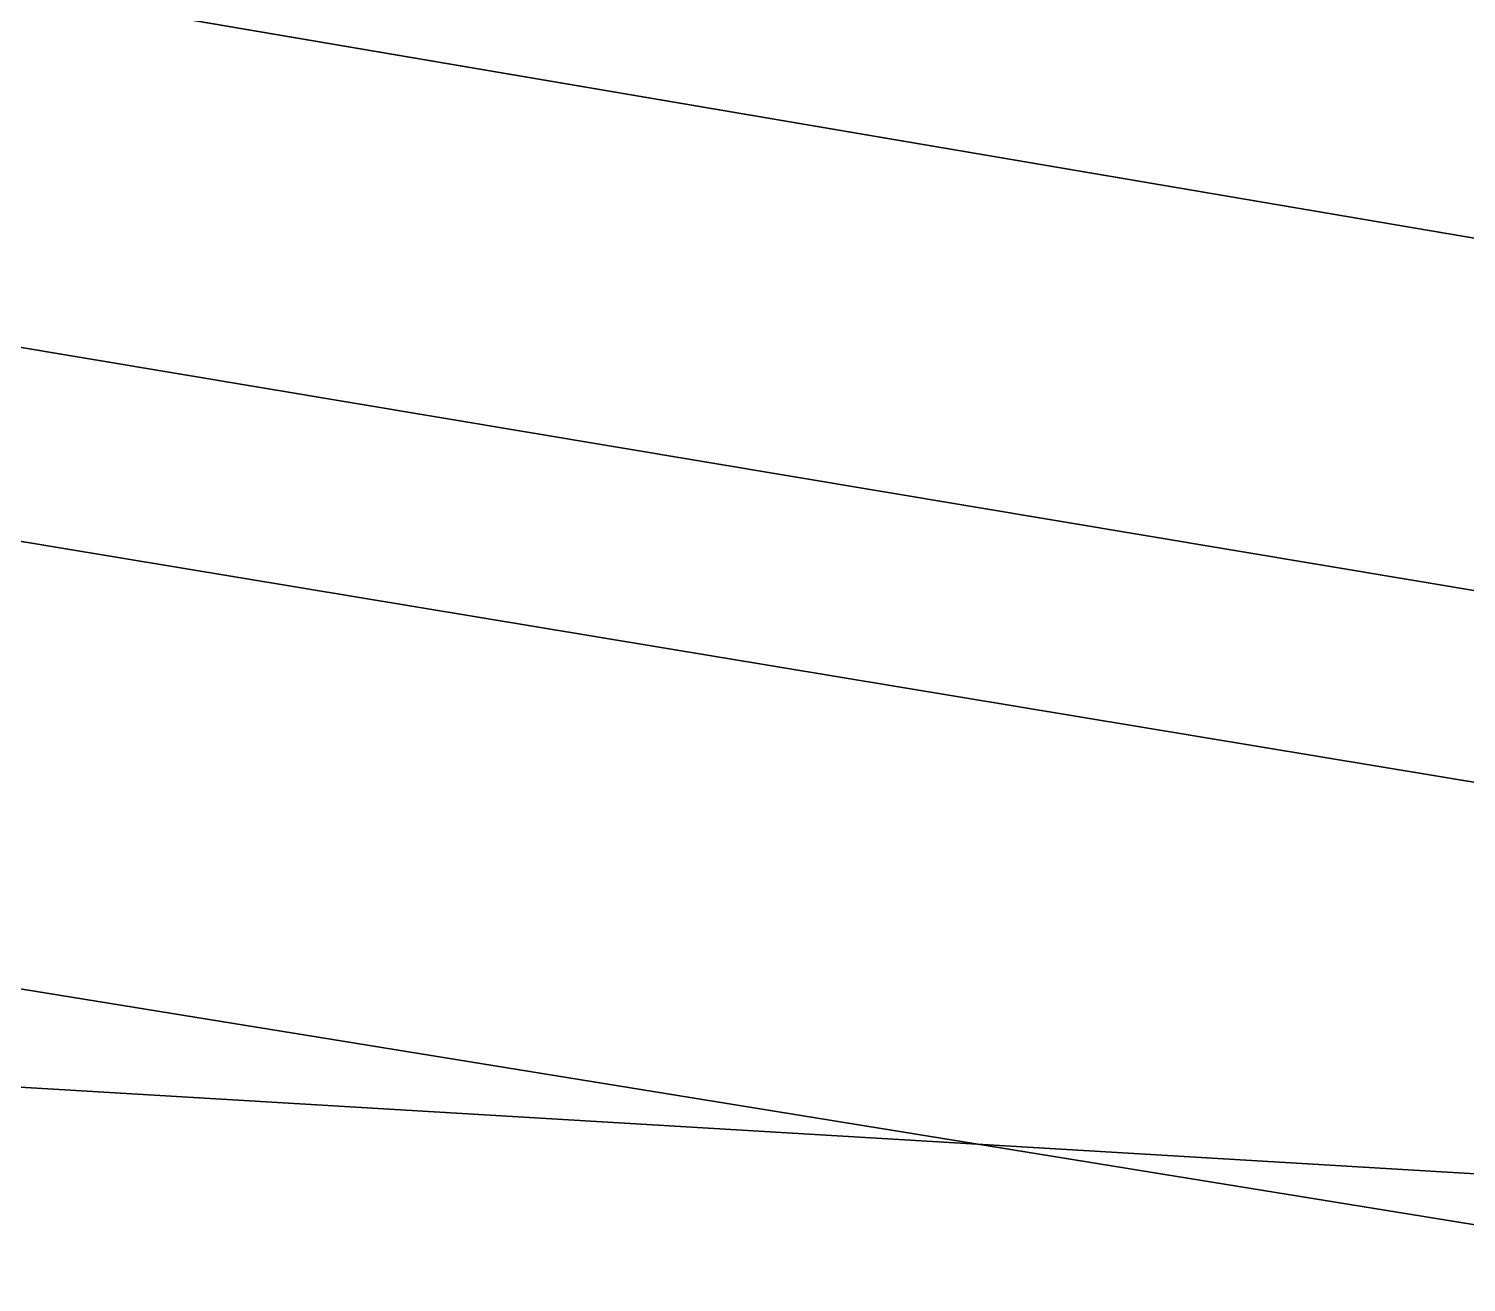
# Model space of a CAD drawing. Header units: metres. Extents: x 503497 to 504361, y 6966567 to 6966857.
# Drawn here: x 504133.3728 to 504133.457, y 6966712.8874 to 6966712.9609 of the extents above; entities that cross this region are included whole.
import ezdxf

# ---------------------------------------------------------------- set-up
doc = ezdxf.new("R2010")
doc.units = ezdxf.units.M

msp = doc.modelspace()

# ---------------------------------------------------------------- linework, layer by layer
at = {"layer": 'SHADOW_APPROVED_20260126T071100'}
for points in [[(504128.3574, 6966713.6393), (504140.8554, 6966711.6898), (504052.4303, 6966726.7356), (504039.9323, 6966728.6851), (504128.3574, 6966713.6393)], [(504140.8554, 6966711.6898), (504140.7719, 6966711.1544), (504052.3468, 6966726.2002), (504052.4303, 6966726.7356), (504140.8554, 6966711.6898)], [(504140.8554, 6966711.6898), (504140.8554, 6966711.6898), (504052.4303, 6966726.7356), (504052.4303, 6966726.7356), (504140.8554, 6966711.6898)]]:
    msp.add_lwpolyline(points, close=True, dxfattribs=at)
at = {"layer": 'SHADOW_APPROVED_20261112T063500'}
for points in [[(504128.3574, 6966713.6393), (504140.8554, 6966711.6898), (504042.5771, 6966727.644), (504030.0791, 6966729.5935), (504128.3574, 6966713.6393)], [(504140.8554, 6966711.6898), (504140.7719, 6966711.1544), (504042.4936, 6966727.1086), (504042.5771, 6966727.644), (504140.8554, 6966711.6898)], [(504140.8554, 6966711.6898), (504140.8554, 6966711.6898), (504042.5771, 6966727.644), (504042.5771, 6966727.644), (504140.8554, 6966711.6898)]]:
    msp.add_lwpolyline(points, close=True, dxfattribs=at)
at = {"layer": 'SHADOW_APPROVED_20261113T063500'}
for points in [[(504128.3574, 6966713.6393), (504140.8554, 6966711.6898), (504043.0453, 6966728.0595), (504030.5473, 6966730.009), (504128.3574, 6966713.6393)], [(504140.8554, 6966711.6898), (504140.7719, 6966711.1544), (504042.9618, 6966727.5241), (504043.0453, 6966728.0595), (504140.8554, 6966711.6898)], [(504140.8554, 6966711.6898), (504140.8554, 6966711.6898), (504043.0453, 6966728.0595), (504043.0453, 6966728.0595), (504140.8554, 6966711.6898)]]:
    msp.add_lwpolyline(points, close=True, dxfattribs=at)
at = {"layer": 'SHADOW_APPROVED_20261123T070300'}
for points in [[(504128.3574, 6966713.6393), (504140.8554, 6966711.6898), (504068.4585, 6966723.6963), (504055.9605, 6966725.6458), (504128.3574, 6966713.6393)], [(504140.8554, 6966711.6898), (504140.7719, 6966711.1544), (504068.375, 6966723.1609), (504068.4585, 6966723.6963), (504140.8554, 6966711.6898)], [(504140.8554, 6966711.6898), (504140.8554, 6966711.6898), (504068.4585, 6966723.6963), (504068.4585, 6966723.6963), (504140.8554, 6966711.6898)]]:
    msp.add_lwpolyline(points, close=True, dxfattribs=at)
at = {"layer": 'SHADOW_APPROVED_20261221T090000'}
for points in [[(504144.5661, 6966713.0647), (504153.1826, 6966711.7206), (504122.9279, 6966713.52), (504114.3114, 6966714.8641), (504144.5661, 6966713.0647)], [(504153.1826, 6966711.7206), (504152.9477, 6966710.2148), (504122.693, 6966712.0142), (504122.9279, 6966713.52), (504153.1826, 6966711.7206)]]:
    msp.add_lwpolyline(points, close=True, dxfattribs=at)
at = {"layer": 'SHADOW_COMPARATOR_RL48_20260126T071100'}
for points in [[(504128.3574, 6966713.6393), (504140.8554, 6966711.6898), (504085.7182, 6966721.0716), (504073.2202, 6966723.0211), (504128.3574, 6966713.6393)], [(504140.8554, 6966711.6898), (504140.7719, 6966711.1544), (504085.6347, 6966720.5362), (504085.7182, 6966721.0716), (504140.8554, 6966711.6898)], [(504140.8554, 6966711.6898), (504140.8554, 6966711.6898), (504085.7182, 6966721.0716), (504085.7182, 6966721.0716), (504140.8554, 6966711.6898)]]:
    msp.add_lwpolyline(points, close=True, dxfattribs=at)
at = {"layer": 'SHADOW_COMPARATOR_RL48_20261112T063500'}
for points in [[(504128.3574, 6966713.6393), (504140.8554, 6966711.6898), (504079.5742, 6966721.638), (504067.0762, 6966723.5875), (504128.3574, 6966713.6393)], [(504140.8554, 6966711.6898), (504140.7719, 6966711.1544), (504079.4907, 6966721.1026), (504079.5742, 6966721.638), (504140.8554, 6966711.6898)], [(504140.8554, 6966711.6898), (504140.8554, 6966711.6898), (504079.5742, 6966721.638), (504079.5742, 6966721.638), (504140.8554, 6966711.6898)]]:
    msp.add_lwpolyline(points, close=True, dxfattribs=at)
at = {"layer": 'SHADOW_COMPARATOR_RL48_20261113T063500'}
for points in [[(504128.3574, 6966713.6393), (504140.8554, 6966711.6898), (504079.8662, 6966721.8971), (504067.3682, 6966723.8466), (504128.3574, 6966713.6393)], [(504140.8554, 6966711.6898), (504140.7719, 6966711.1544), (504079.7827, 6966721.3617), (504079.8662, 6966721.8971), (504140.8554, 6966711.6898)], [(504140.8554, 6966711.6898), (504140.8554, 6966711.6898), (504079.8662, 6966721.8971), (504079.8662, 6966721.8971), (504140.8554, 6966711.6898)]]:
    msp.add_lwpolyline(points, close=True, dxfattribs=at)
at = {"layer": 'SHADOW_COMPARATOR_RL48_20261123T070300'}
for points in [[(504128.3574, 6966713.6393), (504140.8554, 6966711.6898), (504095.7125, 6966719.1764), (504083.2145, 6966721.1259), (504128.3574, 6966713.6393)], [(504140.8554, 6966711.6898), (504140.7719, 6966711.1544), (504095.629, 6966718.641), (504095.7125, 6966719.1764), (504140.8554, 6966711.6898)], [(504140.8554, 6966711.6898), (504140.8554, 6966711.6898), (504095.7125, 6966719.1764), (504095.7125, 6966719.1764), (504140.8554, 6966711.6898)]]:
    msp.add_lwpolyline(points, close=True, dxfattribs=at)

doc.saveas('drawing.dxf')
